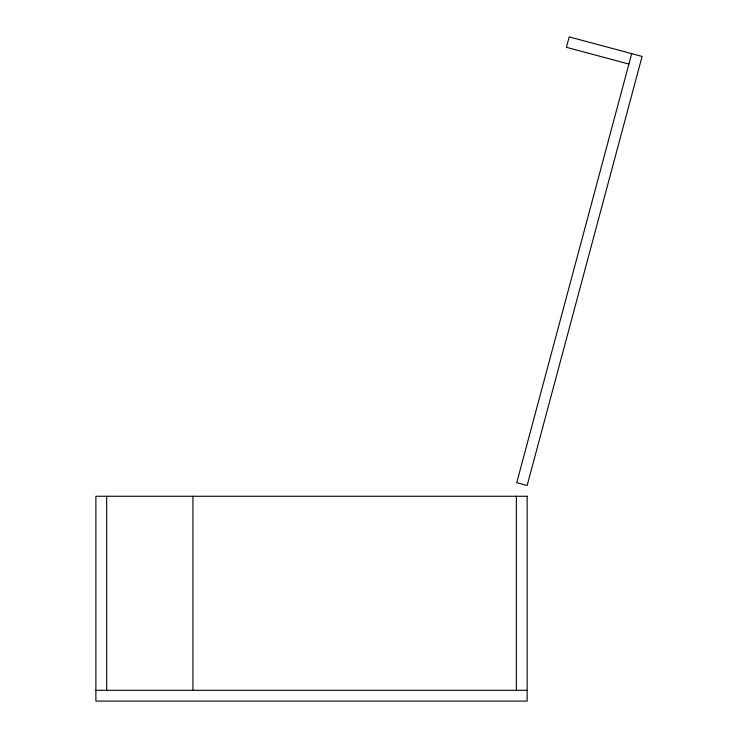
<?xml version="1.0" encoding="UTF-8"?>
<svg xmlns="http://www.w3.org/2000/svg" width="738" height="738" viewBox="0 0 738 738"><rect width="100%" height="100%" fill="white"/><g stroke="black" fill="none" stroke-linecap="round" stroke-linejoin="round"><path stroke-width="1.11" d="M631.691 53.643L516.729 482.689L527.144 485.475L642.106 56.429L569.21 36.9L566.415 47.315L628.896 64.058M95.894 690.316L527.144 690.316M516.36 496.259L516.36 690.316M192.922 496.259L192.922 690.316M106.678 496.259L106.678 690.316M527.144 496.259L95.894 496.259L95.894 701.1L527.144 701.1L527.144 496.259"/></g></svg>
